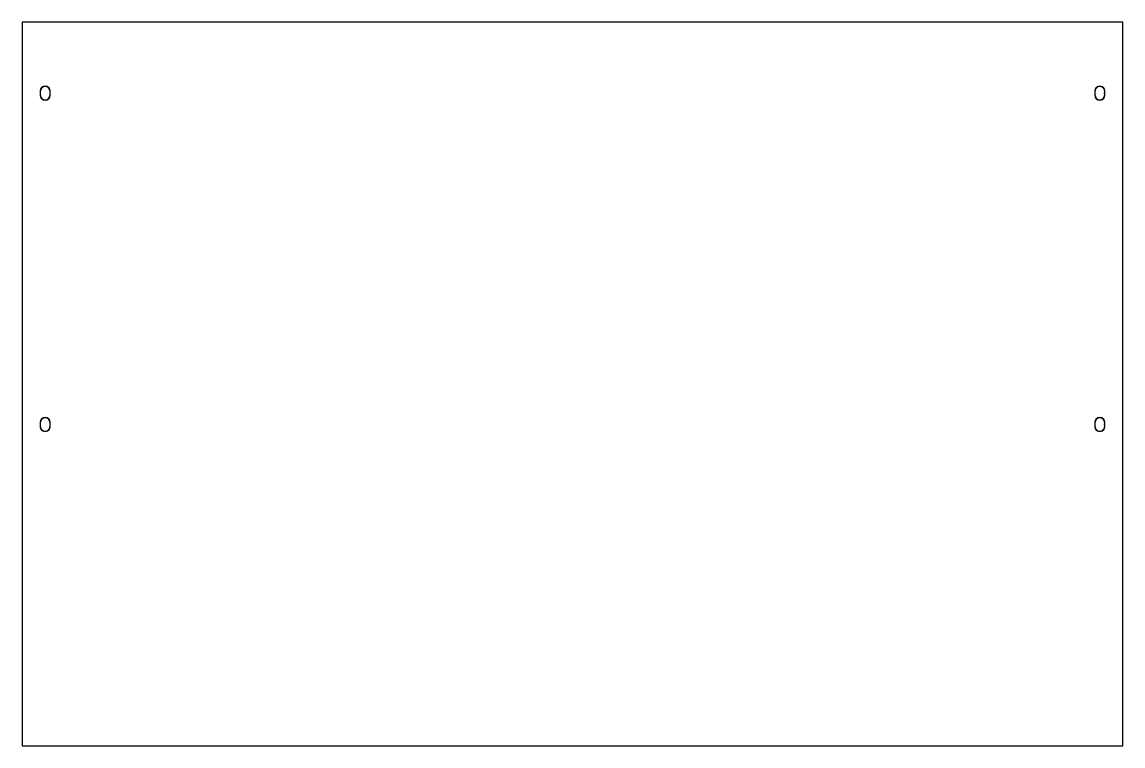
# Model space of a CAD drawing. Header units: millimetres. Extents: x -303 to 197, y -24 to 305.
import ezdxf

# ---------------------------------------------------------------- set-up
doc = ezdxf.new("R2010")
doc.units = ezdxf.units.MM
doc.layers.get('0').update_dxf_attribs({"linetype": 'CONTINUOUS'})

msp = doc.modelspace()

# ---------------------------------------------------------------- linework, layer by layer
for p, q in [((-294.12, 271.7), (-294.12, 273.7, 0)), ((-289.82, 273.7, 0), (-289.82, 271.7, 0)), ((184.82, 271.7), (184.82, 273.7, 0)), ((189.12, 273.7), (189.12, 273.07, 0)), ((189.12, 272.33, 0), (189.12, 271.7, 0)), ((-294.12, 121.3), (-294.12, 123.3, 0)), ((-289.82, 123.3, 0), (-289.82, 121.3, 0)), ((184.82, 121.3), (184.82, 123.3, 0)), ((189.12, 123.3), (189.12, 122.67, 0)), ((189.12, 121.93, 0), (189.12, 121.3, 0))]:
    msp.add_line(p, q)
msp.add_lwpolyline([(-302.5, -23.64), (197.5, -23.64), (197.5, 305), (-302.5, 305)], close=True)
msp.add_lwpolyline([(-302.5, -23.64), (197.5, -23.64), (197.5, 305), (-302.5, 305)], close=True)
for points in [[(-289.82, 273.7), (-289.82, 271.7, -1), (-294.12, 271.7), (-294.12, 273.7, -1)], [(189.12, 272.33), (189.12, 271.7, -1), (184.82, 271.7), (184.82, 273.7, -1), (189.12, 273.7), (189.12, 273.07, -0.086848)], [(-289.82, 123.3), (-289.82, 121.3, -1), (-294.12, 121.3), (-294.12, 123.3, -1)], [(189.12, 121.93), (189.12, 121.3, -1), (184.82, 121.3), (184.82, 123.3, -1), (189.12, 123.3), (189.12, 122.67, -0.086848)]]:
    msp.add_lwpolyline(points, format="xyb", close=True)
at = {"extrusion": (1.08853e-06, -1.79871e-20, 1)}
msp.add_arc((-291.97, 273.7, 0), 2.15, 0, 179.9999, dxfattribs=at)
for centre, start, end in [((186.97, 273.7), 0, 180.0001), ((-291.97, 271.7), 180, 359.9999), ((186.97, 271.7), 180, 359.9999), ((186.97, 123.3), 0, 179.9999), ((-291.97, 121.3), -180, 0.0001), ((186.97, 121.3), -180, 0.0001)]:
    msp.add_arc(centre, 2.15, start, end)
at = {"extrusion": (1.07223e-06, -1.87658e-07, 1)}
for centre in [(187, 272.7, 0), (187, 122.3, 0)]:
    msp.add_arc(centre, 2.15, -9.9272, 9.9272, dxfattribs=at)
at = {"extrusion": (1.08853e-06, 8.99356e-21, 1)}
msp.add_arc((-291.97, 123.3, 0), 2.15, 0, 179.9999, dxfattribs=at)

doc.saveas('drawing.dxf')
